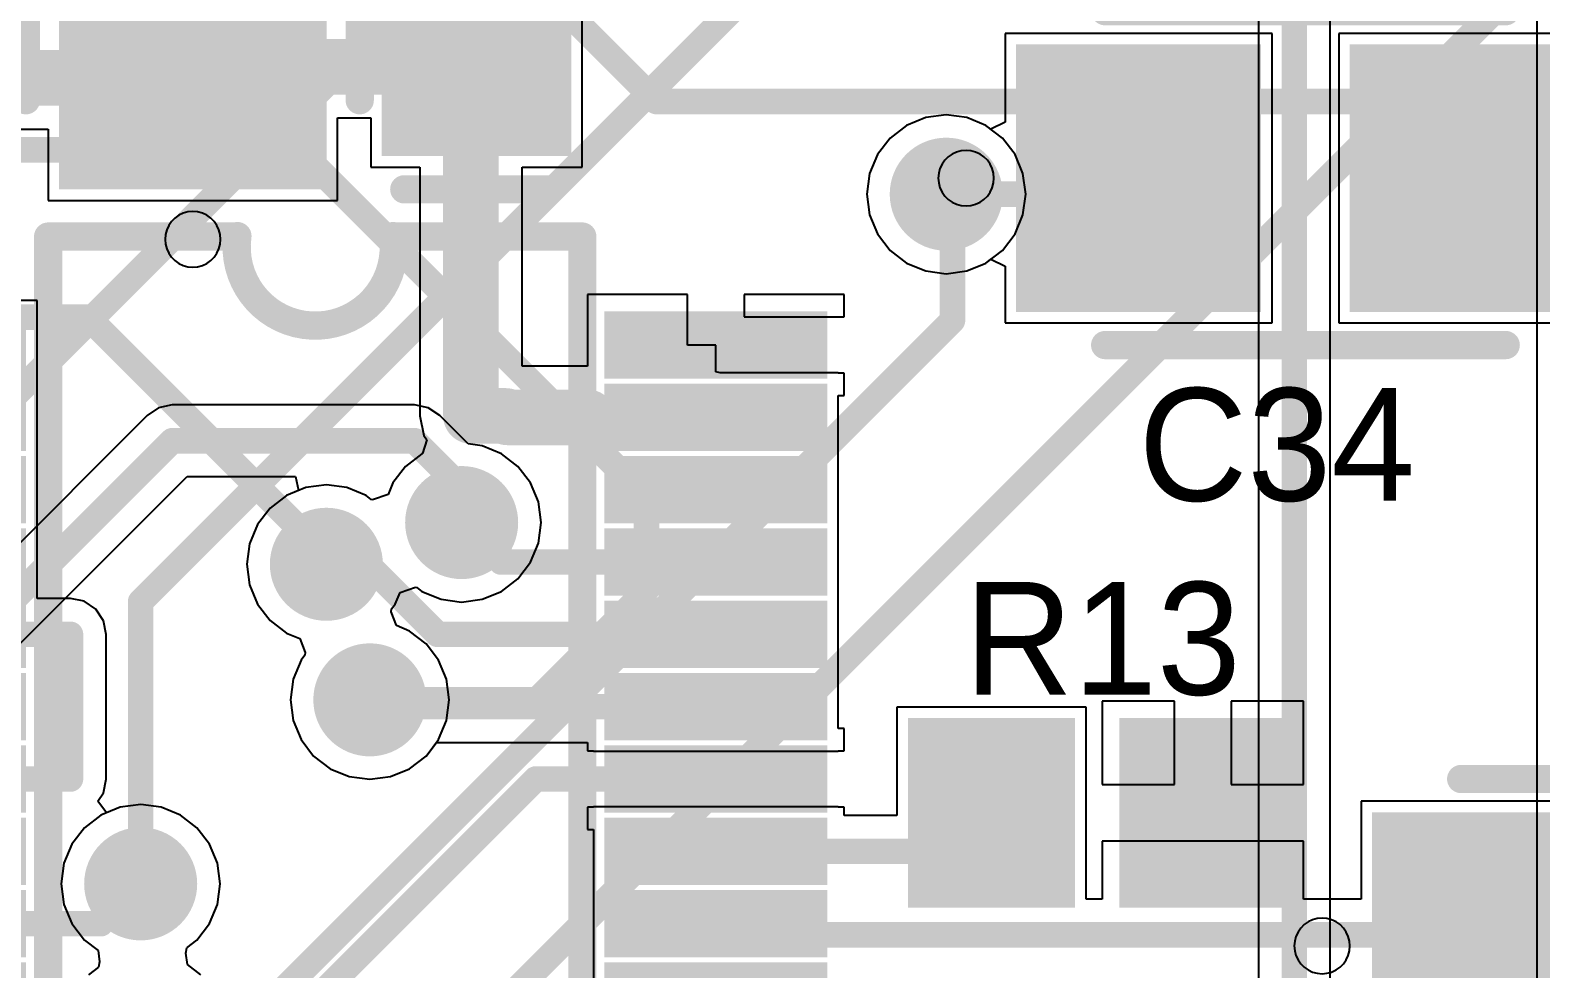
# Model space of a CAD drawing. Header units: millimetres. Extents: x 0 to 7.44, y -3.03 to 0.
# Drawn here: x 5.687 to 6.221, y -1.52 to -1.188 of the extents above; entities that cross this region are included whole.
import ezdxf

# ---------------------------------------------------------------- set-up
doc = ezdxf.new("R2010")
doc.units = ezdxf.units.MM
doc.header["$MEASUREMENT"] = 0
for name, color, linetype in [('BottomLayer', 5, 'Continuous'), ('MidLayer1', 16, 'Continuous'), ('MidLayer2', 76, 'Continuous'), ('MultiLayer', 9, 'Continuous'), ('TopLayer', 1, 'Continuous'), ('TopOverlay', 2, 'Continuous'), ('TopPaste', 8, 'Continuous'), ('TopSolder', 216, 'Continuous'), ('ViaHoleLayer', 16, 'Continuous')]:
    doc.layers.add(name, color=color, linetype=linetype)

# ---------------------------------------------------------------- blocks, each defined once
blk = doc.blocks.new('WM8731_81')
at = {"layer": 'TopLayer'}
for points in [[(-0.17717, 0.15846), (-0.1063, 0.15846), (-0.17717, 0.17421), (-0.1063, 0.17421)], [(0.1063, 0.15846), (0.17716, 0.15846), (0.1063, 0.17421), (0.17716, 0.17421)], [(-0.17717, 0.13287), (-0.1063, 0.13287), (-0.17717, 0.14862), (-0.1063, 0.14862)], [(0.1063, 0.13287), (0.17716, 0.13287), (0.1063, 0.14862), (0.17716, 0.14862)], [(-0.17717, 0.10728), (-0.1063, 0.10728), (-0.17717, 0.12303), (-0.1063, 0.12303)], [(0.1063, 0.10728), (0.17716, 0.10728), (0.1063, 0.12303), (0.17716, 0.12303)], [(-0.17717, 0.08169), (-0.1063, 0.08169), (-0.17717, 0.09744), (-0.1063, 0.09744)], [(0.1063, 0.08169), (0.17716, 0.08169), (0.1063, 0.09744), (0.17716, 0.09744)], [(-0.17717, 0.0561), (-0.1063, 0.0561), (-0.17717, 0.07185), (-0.1063, 0.07185)], [(0.1063, 0.0561), (0.17716, 0.0561), (0.1063, 0.07185), (0.17716, 0.07185)], [(-0.17717, 0.03051), (-0.1063, 0.03051), (-0.17717, 0.04626), (-0.1063, 0.04626)], [(0.1063, 0.03051), (0.17716, 0.03051), (0.1063, 0.04626), (0.17716, 0.04626)], [(-0.17717, 0.00492), (-0.1063, 0.00492), (-0.17717, 0.02067), (-0.1063, 0.02067)], [(0.1063, 0.00492), (0.17716, 0.00492), (0.1063, 0.02067), (0.17716, 0.02067)], [(-0.17717, -0.02067), (-0.1063, -0.02067), (-0.17717, -0.00492), (-0.1063, -0.00492)], [(0.1063, -0.02067), (0.17716, -0.02067), (0.1063, -0.00492), (0.17716, -0.00492)], [(-0.17717, -0.04626), (-0.1063, -0.04626), (-0.17717, -0.03051), (-0.1063, -0.03051)], [(0.1063, -0.04626), (0.17716, -0.04626), (0.1063, -0.03051), (0.17716, -0.03051)], [(-0.17717, -0.07185), (-0.1063, -0.07185), (-0.17717, -0.0561), (-0.1063, -0.0561)], [(0.1063, -0.07185), (0.17716, -0.07185), (0.1063, -0.0561), (0.17716, -0.0561)], [(-0.17717, -0.09744), (-0.1063, -0.09744), (-0.17717, -0.08169), (-0.1063, -0.08169)], [(0.1063, -0.09744), (0.17716, -0.09744), (0.1063, -0.08169), (0.17716, -0.08169)], [(-0.17717, -0.12303), (-0.1063, -0.12303), (-0.17717, -0.10728), (-0.1063, -0.10728)], [(0.1063, -0.12303), (0.17716, -0.12303), (0.1063, -0.10728), (0.17716, -0.10728)], [(-0.17717, -0.14862), (-0.1063, -0.14862), (-0.17717, -0.13287), (-0.1063, -0.13287)], [(0.1063, -0.14862), (0.17716, -0.14862), (0.1063, -0.13287), (0.17716, -0.13287)], [(-0.17717, -0.17421), (-0.1063, -0.17421), (-0.17717, -0.15846), (-0.1063, -0.15846)], [(0.1063, -0.17421), (0.17717, -0.17421), (0.1063, -0.15846), (0.17717, -0.15846)]]:
    blk.add_solid(points, dxfattribs=at)
at = {"layer": 'TopOverlay', "const_width": 0.01}
for points in [[(-0.0945, 0.20472), (-0.02757, 0.20472)], [(-0.0945, -0.20472), (-0.0945, 0.20472)], [(0.02757, 0.20472), (0.0945, 0.20472)], [(0.0945, -0.20472), (0.0945, 0.20472)], [(-0.0945, -0.20472), (0.0945, -0.20472)]]:
    blk.add_lwpolyline(points, dxfattribs=at)
at = {"layer": 'TopOverlay', "const_width": 0.005}
for points in [[(-0.097, 0.20472, 1), (-0.092, 0.20472, 1)], [(-0.097, 0.20472, 1), (-0.092, 0.20472, 1)], [(-0.03007, 0.20472, 1), (-0.02507, 0.20472, 1)], [(-0.03004, 0.20488, 1), (-0.02504, 0.20488, 1)], [(0.02504, 0.20488, 1), (0.03004, 0.20488, 1)], [(0.02507, 0.20472, 1), (0.03007, 0.20472, 1)], [(0.092, 0.20472, 1), (0.097, 0.20472, 1)], [(0.092, 0.20472, 1), (0.097, 0.20472, 1)], [(-0.097, -0.20472, 1), (-0.092, -0.20472, 1)], [(-0.097, -0.20472, 1), (-0.092, -0.20472, 1)], [(0.092, -0.20472, 1), (0.097, -0.20472, 1)], [(0.092, -0.20472, 1), (0.097, -0.20472, 1)]]:
    blk.add_lwpolyline(points, format="xyb", close=True, dxfattribs=at)
at = {"layer": 'TopOverlay', "const_width": 0.01}
blk.add_lwpolyline([(0.02754, 0.20488, -1.150378), (-0.02754, 0.20488)], format="xyb", dxfattribs=at)
at = {"layer": 'TopPaste'}
for points in [[(-0.17717, 0.15846), (-0.1063, 0.15846), (-0.17717, 0.17421), (-0.1063, 0.17421)], [(0.1063, 0.15846), (0.17716, 0.15846), (0.1063, 0.17421), (0.17716, 0.17421)], [(-0.17717, 0.13287), (-0.1063, 0.13287), (-0.17717, 0.14862), (-0.1063, 0.14862)], [(0.1063, 0.13287), (0.17716, 0.13287), (0.1063, 0.14862), (0.17716, 0.14862)], [(-0.17717, 0.10728), (-0.1063, 0.10728), (-0.17717, 0.12303), (-0.1063, 0.12303)], [(0.1063, 0.10728), (0.17716, 0.10728), (0.1063, 0.12303), (0.17716, 0.12303)], [(-0.17717, 0.08169), (-0.1063, 0.08169), (-0.17717, 0.09744), (-0.1063, 0.09744)], [(0.1063, 0.08169), (0.17716, 0.08169), (0.1063, 0.09744), (0.17716, 0.09744)], [(-0.17717, 0.0561), (-0.1063, 0.0561), (-0.17717, 0.07185), (-0.1063, 0.07185)], [(0.1063, 0.0561), (0.17716, 0.0561), (0.1063, 0.07185), (0.17716, 0.07185)], [(-0.17717, 0.03051), (-0.1063, 0.03051), (-0.17717, 0.04626), (-0.1063, 0.04626)], [(0.1063, 0.03051), (0.17716, 0.03051), (0.1063, 0.04626), (0.17716, 0.04626)], [(-0.17717, 0.00492), (-0.1063, 0.00492), (-0.17717, 0.02067), (-0.1063, 0.02067)], [(0.1063, 0.00492), (0.17716, 0.00492), (0.1063, 0.02067), (0.17716, 0.02067)], [(-0.17717, -0.02067), (-0.1063, -0.02067), (-0.17717, -0.00492), (-0.1063, -0.00492)], [(0.1063, -0.02067), (0.17716, -0.02067), (0.1063, -0.00492), (0.17716, -0.00492)], [(-0.17717, -0.04626), (-0.1063, -0.04626), (-0.17717, -0.03051), (-0.1063, -0.03051)], [(0.1063, -0.04626), (0.17716, -0.04626), (0.1063, -0.03051), (0.17716, -0.03051)], [(-0.17717, -0.07185), (-0.1063, -0.07185), (-0.17717, -0.0561), (-0.1063, -0.0561)], [(0.1063, -0.07185), (0.17716, -0.07185), (0.1063, -0.0561), (0.17716, -0.0561)], [(-0.17717, -0.09744), (-0.1063, -0.09744), (-0.17717, -0.08169), (-0.1063, -0.08169)], [(0.1063, -0.09744), (0.17716, -0.09744), (0.1063, -0.08169), (0.17716, -0.08169)], [(-0.17717, -0.12303), (-0.1063, -0.12303), (-0.17717, -0.10728), (-0.1063, -0.10728)], [(0.1063, -0.12303), (0.17716, -0.12303), (0.1063, -0.10728), (0.17716, -0.10728)], [(-0.17717, -0.14862), (-0.1063, -0.14862), (-0.17717, -0.13287), (-0.1063, -0.13287)], [(0.1063, -0.14862), (0.17716, -0.14862), (0.1063, -0.13287), (0.17716, -0.13287)], [(-0.17717, -0.17421), (-0.1063, -0.17421), (-0.17717, -0.15846), (-0.1063, -0.15846)], [(0.1063, -0.17421), (0.17717, -0.17421), (0.1063, -0.15846), (0.17717, -0.15846)]]:
    blk.add_solid(points, dxfattribs=at)
at = {"layer": 'TopSolder'}
for points in [[(-0.18117, 0.15446), (-0.1023, 0.15446), (-0.18117, 0.17821), (-0.1023, 0.17821)], [(0.1023, 0.15446), (0.18116, 0.15446), (0.1023, 0.17821), (0.18116, 0.17821)], [(-0.18117, 0.12887), (-0.1023, 0.12887), (-0.18117, 0.15262), (-0.1023, 0.15262)], [(0.1023, 0.12887), (0.18116, 0.12887), (0.1023, 0.15262), (0.18116, 0.15262)], [(-0.18117, 0.10328), (-0.1023, 0.10328), (-0.18117, 0.12703), (-0.1023, 0.12703)], [(0.1023, 0.10328), (0.18116, 0.10328), (0.1023, 0.12703), (0.18116, 0.12703)], [(-0.18117, 0.07769), (-0.1023, 0.07769), (-0.18117, 0.10144), (-0.1023, 0.10144)], [(0.1023, 0.07769), (0.18116, 0.07769), (0.1023, 0.10144), (0.18116, 0.10144)], [(-0.18117, 0.0521), (-0.1023, 0.0521), (-0.18117, 0.07585), (-0.1023, 0.07585)], [(0.1023, 0.0521), (0.18116, 0.0521), (0.1023, 0.07585), (0.18116, 0.07585)], [(-0.18117, 0.02651), (-0.1023, 0.02651), (-0.18117, 0.05026), (-0.1023, 0.05026)], [(0.1023, 0.02651), (0.18116, 0.02651), (0.1023, 0.05026), (0.18116, 0.05026)], [(-0.18117, 0.00092), (-0.1023, 0.00092), (-0.18117, 0.02467), (-0.1023, 0.02467)], [(0.1023, 0.00092), (0.18116, 0.00092), (0.1023, 0.02467), (0.18116, 0.02467)], [(-0.18117, -0.02467), (-0.1023, -0.02467), (-0.18117, -0.00092), (-0.1023, -0.00092)], [(0.1023, -0.02467), (0.18116, -0.02467), (0.1023, -0.00092), (0.18116, -0.00092)], [(-0.18117, -0.05026), (-0.1023, -0.05026), (-0.18117, -0.02651), (-0.1023, -0.02651)], [(0.1023, -0.05026), (0.18116, -0.05026), (0.1023, -0.02651), (0.18116, -0.02651)], [(-0.18117, -0.07585), (-0.1023, -0.07585), (-0.18117, -0.0521), (-0.1023, -0.0521)], [(0.1023, -0.07585), (0.18116, -0.07585), (0.1023, -0.0521), (0.18116, -0.0521)], [(-0.18117, -0.10144), (-0.1023, -0.10144), (-0.18117, -0.07769), (-0.1023, -0.07769)], [(0.1023, -0.10144), (0.18116, -0.10144), (0.1023, -0.07769), (0.18116, -0.07769)], [(-0.18117, -0.12703), (-0.1023, -0.12703), (-0.18117, -0.10328), (-0.1023, -0.10328)], [(0.1023, -0.12703), (0.18116, -0.12703), (0.1023, -0.10328), (0.18116, -0.10328)], [(-0.18117, -0.15262), (-0.1023, -0.15262), (-0.18117, -0.12887), (-0.1023, -0.12887)], [(0.1023, -0.15262), (0.18116, -0.15262), (0.1023, -0.12887), (0.18116, -0.12887)], [(-0.18117, -0.17821), (-0.1023, -0.17821), (-0.18117, -0.15446), (-0.1023, -0.15446)], [(0.1023, -0.17821), (0.18117, -0.17821), (0.1023, -0.15446), (0.18117, -0.15446)]]:
    blk.add_solid(points, dxfattribs=at)
blk = doc.blocks.new('CAPAE_4_3_4_3_5_4_146')
at = {"layer": 'TopLayer'}
for points in [[(-0.08268, -0.04331), (-0.00394, -0.04331), (-0.08268, 0.04331), (-0.00394, 0.04331)], [(0.03543, -0.04331), (0.11417, -0.04331), (0.03543, 0.04331), (0.11417, 0.04331)]]:
    blk.add_solid(points, dxfattribs=at)
at = {"layer": 'TopOverlay'}
for p, q in [((-0.11187, 0.00632), (-0.11285, 0.00492)), ((-0.11066, 0.00754), (-0.11187, 0.00632)), ((-0.10925, 0.00852), (-0.11066, 0.00754)), ((-0.1077, 0.00924), (-0.10925, 0.00852)), ((-0.10604, 0.00969), (-0.1077, 0.00924)), ((-0.10433, 0.00984), (-0.10604, 0.00969)), ((-0.10262, 0.00969), (-0.10433, 0.00984)), ((-0.10096, 0.00924), (-0.10262, 0.00969)), ((-0.09941, 0.00852), (-0.10096, 0.00924)), ((-0.098, 0.00754), (-0.09941, 0.00852)), ((-0.09679, 0.00632), (-0.098, 0.00754)), ((-0.09581, 0.00492), (-0.09679, 0.00632)), ((-0.11402, 0.00171), (-0.11417, 0)), ((-0.11417, 0), (-0.11402, -0.00171)), ((-0.11358, 0.00337), (-0.11402, 0.00171)), ((-0.11285, 0.00492), (-0.11358, 0.00337)), ((-0.09508, 0.00337), (-0.09581, 0.00492)), ((-0.09464, 0.00171), (-0.09508, 0.00337)), ((-0.09449, 0), (-0.09464, 0.00171)), ((-0.09464, -0.00171), (-0.09449, 0)), ((-0.09449, 0), (-0.09449, 0)), ((-0.11402, -0.00171), (-0.11358, -0.00337)), ((-0.11358, -0.00337), (-0.11285, -0.00492)), ((-0.11285, -0.00492), (-0.11187, -0.00632)), ((-0.09679, -0.00632), (-0.09581, -0.00492)), ((-0.09581, -0.00492), (-0.09508, -0.00337)), ((-0.09508, -0.00337), (-0.09464, -0.00171)), ((-0.11187, -0.00632), (-0.11066, -0.00754)), ((-0.11066, -0.00754), (-0.10925, -0.00852)), ((-0.10925, -0.00852), (-0.1077, -0.00924)), ((-0.1077, -0.00924), (-0.10604, -0.00969)), ((-0.10604, -0.00969), (-0.10433, -0.00984)), ((-0.10433, -0.00984), (-0.10262, -0.00969)), ((-0.10262, -0.00969), (-0.10096, -0.00924)), ((-0.10096, -0.00924), (-0.09941, -0.00852)), ((-0.09941, -0.00852), (-0.098, -0.00754)), ((-0.098, -0.00754), (-0.09679, -0.00632))]:
    blk.add_line(p, q, dxfattribs=at)
at = {"layer": 'TopOverlay', "const_width": 0.01}
for points in [[(-0.05512, 0.05906), (0.08661, 0.05906)], [(-0.05512, -0.05906), (0.08661, -0.05906)]]:
    blk.add_lwpolyline(points, dxfattribs=at)
at = {"layer": 'TopOverlay', "const_width": 0.005}
for points in [[(-0.05762, 0.05906, 1), (-0.05262, 0.05906, 1)], [(0.08411, 0.05906, 1), (0.08911, 0.05906, 1)], [(-0.05762, -0.05906, 1), (-0.05262, -0.05906, 1)], [(0.08411, -0.05906, 1), (0.08911, -0.05906, 1)]]:
    blk.add_lwpolyline(points, format="xyb", close=True, dxfattribs=at)
at = {"layer": 'TopPaste'}
for points in [[(-0.08268, -0.04331), (-0.00394, -0.04331), (-0.08268, 0.04331), (-0.00394, 0.04331)], [(0.03543, -0.04331), (0.11417, -0.04331), (0.03543, 0.04331), (0.11417, 0.04331)]]:
    blk.add_solid(points, dxfattribs=at)
at = {"layer": 'TopSolder'}
for points in [[(-0.08668, -0.04731), (0.00006, -0.04731), (-0.08668, 0.04731), (0.00006, 0.04731)], [(0.03143, -0.04731), (0.11817, -0.04731), (0.03143, 0.04731), (0.11817, 0.04731)]]:
    blk.add_solid(points, dxfattribs=at)
blk = doc.blocks.new('CAPAE_4_3_4_3_5_4_150')
at = {"layer": 'TopLayer'}
for points in [[(-0.08268, -0.04331), (-0.00394, -0.04331), (-0.08268, 0.04331), (-0.00394, 0.04331)], [(0.03543, -0.04331), (0.11417, -0.04331), (0.03543, 0.04331), (0.11417, 0.04331)]]:
    blk.add_solid(points, dxfattribs=at)
at = {"layer": 'TopOverlay'}
for p, q in [((-0.11187, 0.00632), (-0.11285, 0.00492)), ((-0.11066, 0.00754), (-0.11187, 0.00632)), ((-0.10925, 0.00852), (-0.11066, 0.00754)), ((-0.1077, 0.00924), (-0.10925, 0.00852)), ((-0.10604, 0.00969), (-0.1077, 0.00924)), ((-0.10433, 0.00984), (-0.10604, 0.00969)), ((-0.10262, 0.00969), (-0.10433, 0.00984)), ((-0.10096, 0.00924), (-0.10262, 0.00969)), ((-0.09941, 0.00852), (-0.10096, 0.00924)), ((-0.098, 0.00754), (-0.09941, 0.00852)), ((-0.09679, 0.00632), (-0.098, 0.00754)), ((-0.09581, 0.00492), (-0.09679, 0.00632)), ((-0.11402, 0.00171), (-0.11417, 0)), ((-0.11417, 0), (-0.11402, -0.00171)), ((-0.11358, 0.00337), (-0.11402, 0.00171)), ((-0.11285, 0.00492), (-0.11358, 0.00337)), ((-0.09508, 0.00337), (-0.09581, 0.00492)), ((-0.09464, 0.00171), (-0.09508, 0.00337)), ((-0.09449, 0), (-0.09464, 0.00171)), ((-0.09464, -0.00171), (-0.09449, 0)), ((-0.09449, 0), (-0.09449, 0)), ((-0.11402, -0.00171), (-0.11358, -0.00337)), ((-0.11358, -0.00337), (-0.11285, -0.00492)), ((-0.11285, -0.00492), (-0.11187, -0.00632)), ((-0.09679, -0.00632), (-0.09581, -0.00492)), ((-0.09581, -0.00492), (-0.09508, -0.00337)), ((-0.09508, -0.00337), (-0.09464, -0.00171)), ((-0.11187, -0.00632), (-0.11066, -0.00754)), ((-0.11066, -0.00754), (-0.10925, -0.00852)), ((-0.10925, -0.00852), (-0.1077, -0.00924)), ((-0.1077, -0.00924), (-0.10604, -0.00969)), ((-0.10604, -0.00969), (-0.10433, -0.00984)), ((-0.10433, -0.00984), (-0.10262, -0.00969)), ((-0.10262, -0.00969), (-0.10096, -0.00924)), ((-0.10096, -0.00924), (-0.09941, -0.00852)), ((-0.09941, -0.00852), (-0.098, -0.00754)), ((-0.098, -0.00754), (-0.09679, -0.00632))]:
    blk.add_line(p, q, dxfattribs=at)
at = {"layer": 'TopOverlay', "const_width": 0.01}
for points in [[(-0.05512, 0.05906), (0.08661, 0.05906)], [(-0.05512, -0.05906), (0.08661, -0.05906)]]:
    blk.add_lwpolyline(points, dxfattribs=at)
at = {"layer": 'TopOverlay', "const_width": 0.005}
for points in [[(-0.05762, 0.05906, 1), (-0.05262, 0.05906, 1)], [(0.08411, 0.05906, 1), (0.08911, 0.05906, 1)], [(-0.05762, -0.05906, 1), (-0.05262, -0.05906, 1)], [(0.08411, -0.05906, 1), (0.08911, -0.05906, 1)]]:
    blk.add_lwpolyline(points, format="xyb", close=True, dxfattribs=at)
at = {"layer": 'TopPaste'}
for points in [[(-0.08268, -0.04331), (-0.00394, -0.04331), (-0.08268, 0.04331), (-0.00394, 0.04331)], [(0.03543, -0.04331), (0.11417, -0.04331), (0.03543, 0.04331), (0.11417, 0.04331)]]:
    blk.add_solid(points, dxfattribs=at)
at = {"layer": 'TopSolder'}
for points in [[(-0.08668, -0.04731), (0.00006, -0.04731), (-0.08668, 0.04731), (0.00006, 0.04731)], [(0.03143, -0.04731), (0.11817, -0.04731), (0.03143, 0.04731), (0.11817, 0.04731)]]:
    blk.add_solid(points, dxfattribs=at)
blk = doc.blocks.new('CAPAE_4_3_4_3_5_4_176')
at = {"layer": 'TopLayer'}
for points in [[(-0.08268, -0.04331), (-0.00394, -0.04331), (-0.08268, 0.04331), (-0.00394, 0.04331)], [(0.03543, -0.04331), (0.11417, -0.04331), (0.03543, 0.04331), (0.11417, 0.04331)]]:
    blk.add_solid(points, dxfattribs=at)
at = {"layer": 'TopOverlay'}
for p, q in [((-0.11187, 0.00632), (-0.11285, 0.00492)), ((-0.11066, 0.00754), (-0.11187, 0.00632)), ((-0.10925, 0.00852), (-0.11066, 0.00754)), ((-0.1077, 0.00924), (-0.10925, 0.00852)), ((-0.10604, 0.00969), (-0.1077, 0.00924)), ((-0.10433, 0.00984), (-0.10604, 0.00969)), ((-0.10262, 0.00969), (-0.10433, 0.00984)), ((-0.10096, 0.00924), (-0.10262, 0.00969)), ((-0.09941, 0.00852), (-0.10096, 0.00924)), ((-0.098, 0.00754), (-0.09941, 0.00852)), ((-0.09679, 0.00632), (-0.098, 0.00754)), ((-0.09581, 0.00492), (-0.09679, 0.00632)), ((-0.11402, 0.00171), (-0.11417, 0)), ((-0.11417, 0), (-0.11402, -0.00171)), ((-0.11358, 0.00337), (-0.11402, 0.00171)), ((-0.11285, 0.00492), (-0.11358, 0.00337)), ((-0.09508, 0.00337), (-0.09581, 0.00492)), ((-0.09464, 0.00171), (-0.09508, 0.00337)), ((-0.09449, 0), (-0.09464, 0.00171)), ((-0.09464, -0.00171), (-0.09449, 0)), ((-0.09449, 0), (-0.09449, 0)), ((-0.11402, -0.00171), (-0.11358, -0.00337)), ((-0.11358, -0.00337), (-0.11285, -0.00492)), ((-0.11285, -0.00492), (-0.11187, -0.00632)), ((-0.09679, -0.00632), (-0.09581, -0.00492)), ((-0.09581, -0.00492), (-0.09508, -0.00337)), ((-0.09508, -0.00337), (-0.09464, -0.00171)), ((-0.11187, -0.00632), (-0.11066, -0.00754)), ((-0.11066, -0.00754), (-0.10925, -0.00852)), ((-0.10925, -0.00852), (-0.1077, -0.00924)), ((-0.1077, -0.00924), (-0.10604, -0.00969)), ((-0.10604, -0.00969), (-0.10433, -0.00984)), ((-0.10433, -0.00984), (-0.10262, -0.00969)), ((-0.10262, -0.00969), (-0.10096, -0.00924)), ((-0.10096, -0.00924), (-0.09941, -0.00852)), ((-0.09941, -0.00852), (-0.098, -0.00754)), ((-0.098, -0.00754), (-0.09679, -0.00632))]:
    blk.add_line(p, q, dxfattribs=at)
at = {"layer": 'TopOverlay', "const_width": 0.01}
for points in [[(-0.05512, 0.05906), (0.08661, 0.05906)], [(-0.05512, -0.05906), (0.08661, -0.05906)]]:
    blk.add_lwpolyline(points, dxfattribs=at)
at = {"layer": 'TopOverlay', "const_width": 0.005}
for points in [[(-0.05762, 0.05906, 1), (-0.05262, 0.05906, 1)], [(0.08411, 0.05906, 1), (0.08911, 0.05906, 1)], [(-0.05762, -0.05906, 1), (-0.05262, -0.05906, 1)], [(0.08411, -0.05906, 1), (0.08911, -0.05906, 1)]]:
    blk.add_lwpolyline(points, format="xyb", close=True, dxfattribs=at)
at = {"layer": 'TopPaste'}
for points in [[(-0.08268, -0.04331), (-0.00394, -0.04331), (-0.08268, 0.04331), (-0.00394, 0.04331)], [(0.03543, -0.04331), (0.11417, -0.04331), (0.03543, 0.04331), (0.11417, 0.04331)]]:
    blk.add_solid(points, dxfattribs=at)
at = {"layer": 'TopSolder'}
for points in [[(-0.08668, -0.04731), (0.00006, -0.04731), (-0.08668, 0.04731), (0.00006, 0.04731)], [(0.03143, -0.04731), (0.11817, -0.04731), (0.03143, 0.04731), (0.11817, 0.04731)]]:
    blk.add_solid(points, dxfattribs=at)
blk = doc.blocks.new('CAP_0805_177')
at = {"layer": 'TopLayer'}
for points in [[(-0.05511, -0.02953), (-0.00393, -0.02953), (-0.05511, 0.02953), (-0.00393, 0.02953)], [(0.0197, -0.02953), (0.07088, -0.02953), (0.0197, 0.02953), (0.07088, 0.02953)]]:
    blk.add_solid(points, dxfattribs=at)
at = {"layer": 'TopOverlay', "const_width": 0.01}
blk.add_lwpolyline([(-0.07088, 0.02557), (-0.07088, -0.02557)], dxfattribs=at)
at = {"layer": 'TopOverlay', "const_width": 0.005}
for points in [[(-0.07338, 0.02557, 1), (-0.06838, 0.02557, 1)], [(-0.07338, -0.02557, 1), (-0.06838, -0.02557, 1)]]:
    blk.add_lwpolyline(points, format="xyb", close=True, dxfattribs=at)
at = {"layer": 'TopPaste'}
for points in [[(-0.05511, -0.02953), (-0.00393, -0.02953), (-0.05511, 0.02953), (-0.00393, 0.02953)], [(0.0197, -0.02953), (0.07088, -0.02953), (0.0197, 0.02953), (0.07088, 0.02953)]]:
    blk.add_solid(points, dxfattribs=at)
at = {"layer": 'TopSolder'}
for points in [[(-0.05911, -0.03353), (0.00007, -0.03353), (-0.05911, 0.03353), (0.00007, 0.03353)], [(0.0157, -0.03353), (0.07488, -0.03353), (0.0157, 0.03353), (0.07488, 0.03353)]]:
    blk.add_solid(points, dxfattribs=at)
blk = doc.blocks.new('RES_0805_234')
at = {"layer": 'TopLayer'}
for points in [[(-0.06299, -0.02953), (-0.01181, -0.02953), (-0.06299, 0.02953), (-0.01181, 0.02953)], [(0.01181, -0.02953), (0.06299, -0.02953), (0.01181, 0.02953), (0.06299, 0.02953)]]:
    blk.add_solid(points, dxfattribs=at)
at = {"layer": 'TopPaste'}
for points in [[(-0.06299, -0.02953), (-0.01181, -0.02953), (-0.06299, 0.02953), (-0.01181, 0.02953)], [(0.01181, -0.02953), (0.06299, -0.02953), (0.01181, 0.02953), (0.06299, 0.02953)]]:
    blk.add_solid(points, dxfattribs=at)
at = {"layer": 'TopSolder'}
for points in [[(-0.06699, -0.03353), (-0.00781, -0.03353), (-0.06699, 0.03353), (-0.00781, 0.03353)], [(0.00781, -0.03353), (0.06699, -0.03353), (0.00781, 0.03353), (0.06699, 0.03353)]]:
    blk.add_solid(points, dxfattribs=at)

msp = doc.modelspace()

# ---------------------------------------------------------------- linework, layer by layer
at = {"layer": 'BottomLayer'}
for p, q in [((6.2197, -1.09862), (6.2197, -2.33235)), ((6.12121, -1.17913), (6.12121, -1.53413)), ((6.1465, -1.53937), (6.1465, -1.17913)), ((6.00342, -1.21869), (5.99664, -1.22149)), ((6.01069, -1.21773), (6.00342, -1.21869)), ((6.01797, -1.21869), (6.01069, -1.21773)), ((6.02475, -1.22149), (6.01797, -1.21869)), ((5.99664, -1.22149), (5.99081, -1.22596)), ((6.03057, -1.22596), (6.02475, -1.22149)), ((5.99081, -1.22596), (5.98635, -1.23179)), ((6.03504, -1.23179), (6.03057, -1.22596)), ((5.98635, -1.23179), (5.98354, -1.23857)), ((6.03785, -1.23857), (6.03504, -1.23179)), ((5.98354, -1.23857), (5.98258, -1.24584)), ((6.03881, -1.24584), (6.03785, -1.23857)), ((5.98258, -1.24584), (5.98354, -1.25312)), ((6.03785, -1.25312), (6.03881, -1.24584)), ((5.98354, -1.25312), (5.98635, -1.2599)), ((6.03504, -1.2599), (6.03785, -1.25312)), ((5.98635, -1.2599), (5.99081, -1.26572)), ((6.03057, -1.26572), (6.03504, -1.2599)), ((5.99081, -1.26572), (5.99664, -1.27019)), ((6.02475, -1.27019), (6.03057, -1.26572)), ((5.99664, -1.27019), (6.00342, -1.273)), ((6.01797, -1.273), (6.02475, -1.27019)), ((6.00342, -1.273), (6.01069, -1.27396)), ((6.01069, -1.27396), (6.01797, -1.273)), ((5.72789, -1.32412), (5.64202, -1.40999)), ((5.73199, -1.32138), (5.72789, -1.32412)), ((5.73683, -1.32041), (5.73199, -1.32138)), ((5.82251, -1.32041), (5.73683, -1.32041)), ((5.82735, -1.32138), (5.82251, -1.32041)), ((5.83145, -1.32412), (5.82735, -1.32138)), ((5.84154, -1.33421), (5.83145, -1.32412)), ((5.8465, -1.33486), (5.84154, -1.33421)), ((5.85328, -1.33767), (5.8465, -1.33486)), ((5.8591, -1.34214), (5.85328, -1.33767)), ((5.6562, -1.43157), (5.74207, -1.3457)), ((5.74207, -1.3457), (5.78047, -1.3457)), ((5.78047, -1.3457), (5.78147, -1.3507)), ((5.86357, -1.34796), (5.8591, -1.34214)), ((5.78147, -1.3507), (5.77729, -1.35243)), ((5.86638, -1.35474), (5.86357, -1.34796)), ((5.77147, -1.3569), (5.767, -1.36272)), ((5.77729, -1.35243), (5.77147, -1.3569)), ((5.86734, -1.36202), (5.86638, -1.35474)), ((5.767, -1.36272), (5.76419, -1.3695)), ((5.86638, -1.3693), (5.86734, -1.36202)), ((5.76419, -1.3695), (5.76324, -1.37678)), ((5.86357, -1.37608), (5.86638, -1.3693)), ((5.76324, -1.37678), (5.76419, -1.38406)), ((5.8591, -1.3819), (5.86357, -1.37608)), ((5.76419, -1.38406), (5.767, -1.39084)), ((5.85328, -1.38637), (5.8591, -1.3819)), ((5.8157, -1.39084), (5.81741, -1.38671)), ((5.81741, -1.38671), (5.82291, -1.38488)), ((5.82291, -1.38488), (5.82332, -1.38495)), ((5.82332, -1.38495), (5.82517, -1.38637)), ((5.82517, -1.38637), (5.83195, -1.38918)), ((5.83195, -1.38918), (5.83922, -1.39013)), ((5.83922, -1.39013), (5.8465, -1.38918)), ((5.8465, -1.38918), (5.85328, -1.38637)), ((5.767, -1.39084), (5.77147, -1.39666)), ((5.81428, -1.39357), (5.81435, -1.3926)), ((5.81614, -1.39848), (5.81428, -1.39357)), ((5.81435, -1.3926), (5.8157, -1.39084)), ((5.77147, -1.39666), (5.77729, -1.40113)), ((5.82079, -1.4004), (5.81614, -1.39848)), ((5.82661, -1.40487), (5.82079, -1.4004)), ((5.77729, -1.40113), (5.78194, -1.40305)), ((5.78194, -1.40305), (5.7838, -1.40796)), ((5.83108, -1.41069), (5.82661, -1.40487)), ((5.78238, -1.41069), (5.77958, -1.41748)), ((5.78373, -1.40893), (5.78238, -1.41069)), ((5.7838, -1.40796), (5.78373, -1.40893)), ((5.83389, -1.41748), (5.83108, -1.41069)), ((5.77958, -1.41748), (5.77862, -1.42475)), ((5.83485, -1.42475), (5.83389, -1.41748)), ((5.77862, -1.42475), (5.77958, -1.43203)), ((5.83389, -1.43203), (5.83485, -1.42475)), ((5.77958, -1.43203), (5.78238, -1.43881)), ((5.83108, -1.43881), (5.83389, -1.43203)), ((5.78238, -1.43881), (5.78685, -1.44463)), ((5.82661, -1.44463), (5.83108, -1.43881)), ((5.78685, -1.44463), (5.79268, -1.4491)), ((5.82079, -1.4491), (5.82661, -1.44463)), ((5.79268, -1.4491), (5.79946, -1.45191)), ((5.79946, -1.45191), (5.80673, -1.45287)), ((5.80673, -1.45287), (5.81401, -1.45191)), ((5.81401, -1.45191), (5.82079, -1.4491)), ((5.71836, -1.46271), (5.71158, -1.46551)), ((5.72564, -1.46175), (5.71836, -1.46271)), ((5.73291, -1.46271), (5.72564, -1.46175)), ((5.7397, -1.46551), (5.73291, -1.46271)), ((5.71158, -1.46551), (5.70576, -1.46998)), ((5.74552, -1.46998), (5.7397, -1.46551)), ((5.70576, -1.46998), (5.70129, -1.47581)), ((5.74999, -1.47581), (5.74552, -1.46998)), ((5.70129, -1.47581), (5.69848, -1.48259)), ((5.75279, -1.48259), (5.74999, -1.47581)), ((5.69848, -1.48259), (5.69752, -1.48986)), ((5.75375, -1.48986), (5.75279, -1.48259)), ((5.69752, -1.48986), (5.69848, -1.49714)), ((5.75279, -1.49714), (5.75375, -1.48986)), ((5.69848, -1.49714), (5.70129, -1.50392)), ((5.74999, -1.50392), (5.75279, -1.49714)), ((5.70129, -1.50392), (5.70576, -1.50974)), ((5.74552, -1.50974), (5.74999, -1.50392)), ((5.70576, -1.50974), (5.71056, -1.51343)), ((5.74167, -1.51435), (5.74197, -1.51247)), ((5.74197, -1.51247), (5.74552, -1.50974)), ((5.71056, -1.51343), (5.71107, -1.5174)), ((5.71107, -1.5174), (5.71077, -1.51929)), ((5.74218, -1.51833), (5.74167, -1.51435)), ((5.71077, -1.51929), (5.70722, -1.52201)), ((5.74698, -1.52201), (5.74218, -1.51833))]:
    msp.add_line(p, q, dxfattribs=at)
at = {"layer": 'BottomLayer', "const_width": 0.00906}
for points in [[(6.13386, -1.53937), (6.13386, -1.14567)], [(5.64726, -1.42263), (5.73683, -1.33306)], [(5.73683, -1.33306), (5.82251, -1.33306)], [(5.82251, -1.33306), (5.83809, -1.34864)], [(5.83809, -1.36316), (5.83809, -1.34864)], [(5.83809, -1.36316), (5.83922, -1.36202)]]:
    msp.add_lwpolyline(points, dxfattribs=at)
at = {"layer": 'BottomLayer'}
for points, const_width in [([(6.00069, -1.24584, 1), (6.02069, -1.24584, 1)], 0.02), ([(5.73457, -1.33306, 1), (5.73909, -1.33306, 1)], 0.00453), ([(5.73457, -1.33306, 1), (5.73909, -1.33306, 1)], 0.00453), ([(5.82024, -1.33306, 1), (5.82477, -1.33306, 1)], 0.00453), ([(5.82024, -1.33306, 1), (5.82477, -1.33306, 1)], 0.00453), ([(5.82922, -1.36202, 1), (5.84922, -1.36202, 1)], 0.02), ([(5.83582, -1.34864, 1), (5.84035, -1.34864, 1)], 0.00453), ([(5.83582, -1.34864, 1), (5.84035, -1.34864, 1)], 0.00453), ([(5.78135, -1.37678, 1), (5.80135, -1.37678, 1)], 0.02), ([(5.83696, -1.36202, 1), (5.84149, -1.36202, 1)], 0.00453), ([(5.83582, -1.36316, 1), (5.84035, -1.36316, 1)], 0.00453), ([(5.83582, -1.36316, 1), (5.84035, -1.36316, 1)], 0.00453), ([(5.79673, -1.42475, 1), (5.81673, -1.42475, 1)], 0.02), ([(5.71564, -1.48986, 1), (5.73564, -1.48986, 1)], 0.02)]:
    msp.add_lwpolyline(points, format="xyb", close=True, dxfattribs=dict(at, const_width=const_width))
at = {"layer": 'MidLayer1', "const_width": 0.00906}
for points in [[(5.08198, -1.91622), (6.52522, -0.47298)], [(5.42083, -1.96499), (6.43307, -0.95276)], [(5.72564, -1.39002), (6.01069, -1.10496)], [(6.01069, -1.24584), (6.01289, -1.24804)], [(6.01289, -1.29054), (6.01289, -1.24804)], [(5.76154, -1.54189), (6.01289, -1.29054)], [(5.72564, -1.48986), (5.72564, -1.39002)]]:
    msp.add_lwpolyline(points, dxfattribs=at)
at = {"layer": 'MidLayer1'}
for points, const_width in [([(6.00069, -1.24584, 1), (6.02069, -1.24584, 1)], 0.02), ([(6.00843, -1.24584, 1), (6.01296, -1.24584, 1)], 0.00453), ([(6.01063, -1.24804, 1), (6.01515, -1.24804, 1)], 0.00453), ([(6.01063, -1.24804, 1), (6.01515, -1.24804, 1)], 0.00453), ([(6.01063, -1.29054, 1), (6.01515, -1.29054, 1)], 0.00453), ([(6.01063, -1.29054, 1), (6.01515, -1.29054, 1)], 0.00453), ([(5.82922, -1.36202, 1), (5.84922, -1.36202, 1)], 0.02), ([(5.78135, -1.37678, 1), (5.80135, -1.37678, 1)], 0.02), ([(5.72337, -1.39002, 1), (5.7279, -1.39002, 1)], 0.00453), ([(5.72337, -1.39002, 1), (5.7279, -1.39002, 1)], 0.00453), ([(5.79673, -1.42475, 1), (5.81673, -1.42475, 1)], 0.02), ([(5.71564, -1.48986, 1), (5.73564, -1.48986, 1)], 0.02), ([(5.72337, -1.48986, 1), (5.7279, -1.48986, 1)], 0.00453)]:
    msp.add_lwpolyline(points, format="xyb", close=True, dxfattribs=dict(at, const_width=const_width))
at = {"layer": 'MidLayer2', "const_width": 0.00906}
for points in [[(5.45885, -0.76378), (5.90812, -1.21305)], [(5.90812, -1.21305), (6.97789, -1.21305)], [(5.26111, -1.23013), (5.78165, -1.23013)], [(5.78165, -1.23013), (5.90459, -1.35306)], [(5.33095, -1.2893), (5.7069, -1.2893)], [(5.7069, -1.2893), (5.79135, -1.37375)], [(5.90459, -1.38603), (5.90459, -1.35306)], [(5.79135, -1.37678), (5.79135, -1.37375)], [(5.86587, -1.42475), (5.90459, -1.38603)], [(5.80673, -1.42475), (5.86587, -1.42475)]]:
    msp.add_lwpolyline(points, dxfattribs=at)
at = {"layer": 'MidLayer2'}
for points, const_width in [([(5.90586, -1.21305, 1), (5.91039, -1.21305, 1)], 0.00453), ([(5.90586, -1.21305, 1), (5.91039, -1.21305, 1)], 0.00453), ([(5.77939, -1.23013, 1), (5.78392, -1.23013, 1)], 0.00453), ([(5.77939, -1.23013, 1), (5.78392, -1.23013, 1)], 0.00453), ([(6.00069, -1.24584, 1), (6.02069, -1.24584, 1)], 0.02), ([(5.70464, -1.2893, 1), (5.70917, -1.2893, 1)], 0.00453), ([(5.70464, -1.2893, 1), (5.70917, -1.2893, 1)], 0.00453), ([(5.82922, -1.36202, 1), (5.84922, -1.36202, 1)], 0.02), ([(5.90232, -1.35306, 1), (5.90685, -1.35306, 1)], 0.00453), ([(5.90232, -1.35306, 1), (5.90685, -1.35306, 1)], 0.00453), ([(5.78135, -1.37678, 1), (5.80135, -1.37678, 1)], 0.02), ([(5.78909, -1.37375, 1), (5.79361, -1.37375, 1)], 0.00453), ([(5.78909, -1.37375, 1), (5.79361, -1.37375, 1)], 0.00453), ([(5.78909, -1.37678, 1), (5.79361, -1.37678, 1)], 0.00453), ([(5.90232, -1.38603, 1), (5.90685, -1.38603, 1)], 0.00453), ([(5.90232, -1.38603, 1), (5.90685, -1.38603, 1)], 0.00453), ([(5.79673, -1.42475, 1), (5.81673, -1.42475, 1)], 0.02), ([(5.80447, -1.42475, 1), (5.809, -1.42475, 1)], 0.00453), ([(5.8636, -1.42475, 1), (5.86813, -1.42475, 1)], 0.00453), ([(5.8636, -1.42475, 1), (5.86813, -1.42475, 1)], 0.00453), ([(5.71564, -1.48986, 1), (5.73564, -1.48986, 1)], 0.02)]:
    msp.add_lwpolyline(points, format="xyb", close=True, dxfattribs=dict(at, const_width=const_width))
at = {"layer": 'MultiLayer', "const_width": 0.02}
for points in [[(6.00069, -1.24584, 1), (6.02069, -1.24584, 1)], [(5.82922, -1.36202, 1), (5.84922, -1.36202, 1)], [(5.78135, -1.37678, 1), (5.80135, -1.37678, 1)], [(5.79673, -1.42475, 1), (5.81673, -1.42475, 1)], [(5.71564, -1.48986, 1), (5.73564, -1.48986, 1)]]:
    msp.add_lwpolyline(points, format="xyb", close=True, dxfattribs=at)
at = {"layer": 'TopLayer'}
for p, q in [((5.88189, -1.23622), (5.88189, -1.16929)), ((6.12598, -1.18898), (6.0315, -1.18898)), ((6.0315, -1.18898), (6.0315, -1.22037)), ((6.12598, -1.29134), (6.12598, -1.18898)), ((6.24409, -1.18898), (6.14961, -1.18898)), ((6.14961, -1.18898), (6.14961, -1.29134)), ((6.00342, -1.21869), (5.99664, -1.22149)), ((6.01069, -1.21773), (6.00342, -1.21869)), ((6.01797, -1.21869), (6.01069, -1.21773)), ((6.02475, -1.22149), (6.01797, -1.21869)), ((5.68307, -1.22279), (5.69291, -1.22279)), ((5.69291, -1.22279), (5.69291, -1.24803)), ((5.79528, -1.24803), (5.79528, -1.21885)), ((5.79528, -1.21885), (5.80709, -1.21885)), ((5.80709, -1.21885), (5.80709, -1.23622)), ((5.99664, -1.22149), (5.99081, -1.22596)), ((6.0265, -1.22283), (6.02475, -1.22149)), ((6.0315, -1.22037), (6.0265, -1.22283)), ((5.99081, -1.22596), (5.98635, -1.23179)), ((5.98635, -1.23179), (5.98354, -1.23857)), ((5.80709, -1.23622), (5.82446, -1.23622)), ((5.82446, -1.23622), (5.82446, -1.3243)), ((5.86058, -1.30674), (5.86058, -1.23622)), ((5.86058, -1.23622), (5.88189, -1.23622)), ((5.98354, -1.23857), (5.98258, -1.24584)), ((5.69291, -1.24803), (5.79528, -1.24803)), ((5.98258, -1.24584), (5.98354, -1.25312)), ((5.98354, -1.25312), (5.98635, -1.2599)), ((5.98635, -1.2599), (5.99081, -1.26572)), ((5.99081, -1.26572), (5.99664, -1.27019)), ((5.99664, -1.27019), (6.00342, -1.273)), ((6.01797, -1.273), (6.02475, -1.27019)), ((6.02475, -1.27019), (6.0265, -1.26885)), ((6.0265, -1.26885), (6.0315, -1.27132)), ((6.0315, -1.27132), (6.0315, -1.29134)), ((6.00342, -1.273), (6.01069, -1.27396)), ((6.01069, -1.27396), (6.01797, -1.273)), ((5.91913, -1.28134), (5.8837, -1.28134)), ((5.8837, -1.28134), (5.8837, -1.30674)), ((5.91913, -1.29921), (5.91913, -1.28134)), ((5.97457, -1.28134), (5.93913, -1.28134)), ((5.93913, -1.28134), (5.93913, -1.28921)), ((5.97457, -1.28921), (5.97457, -1.28134)), ((5.68898, -1.28346), (5.66535, -1.28346)), ((5.68898, -1.31496), (5.68898, -1.28346)), ((5.93913, -1.28921), (5.97457, -1.28921)), ((6.0315, -1.29134), (6.12598, -1.29134)), ((6.14961, -1.29134), (6.24287, -1.29134)), ((5.92913, -1.29921), (5.91913, -1.29921)), ((5.92913, -1.30874), (5.92913, -1.29921)), ((5.8837, -1.30674), (5.86058, -1.30674)), ((5.93069, -1.30905), (5.92913, -1.30874)), ((5.92913, -1.30874), (5.92913, -1.30874)), ((5.97244, -1.30905), (5.93069, -1.30905)), ((5.97244, -1.30921), (5.97244, -1.30905)), ((5.97457, -1.30921), (5.97244, -1.30921)), ((5.97457, -1.31709), (5.97457, -1.30921)), ((5.68898, -1.34055), (5.68898, -1.31496)), ((5.97244, -1.36614), (5.97244, -1.31709)), ((5.97244, -1.31709), (5.97457, -1.31709)), ((5.82446, -1.3243), (5.82583, -1.33122)), ((5.82688, -1.33278), (5.82542, -1.33756)), ((5.82583, -1.33122), (5.82688, -1.33278)), ((5.68898, -1.38893), (5.68898, -1.34055)), ((5.82517, -1.33767), (5.81934, -1.34214)), ((5.82542, -1.33756), (5.82517, -1.33767)), ((5.81934, -1.34214), (5.81488, -1.34796)), ((5.78407, -1.34962), (5.77729, -1.35243)), ((5.79135, -1.34867), (5.78407, -1.34962)), ((5.79863, -1.34962), (5.79135, -1.34867)), ((5.80541, -1.35243), (5.79863, -1.34962)), ((5.81317, -1.35208), (5.80767, -1.35392)), ((5.81488, -1.34796), (5.81317, -1.35208)), ((5.77147, -1.3569), (5.767, -1.36272)), ((5.77729, -1.35243), (5.77147, -1.3569)), ((5.80725, -1.35385), (5.80541, -1.35243)), ((5.80767, -1.35392), (5.80725, -1.35385)), ((5.767, -1.36272), (5.76419, -1.3695)), ((5.97244, -1.39173), (5.97244, -1.36614)), ((5.76419, -1.3695), (5.76324, -1.37678)), ((5.76324, -1.37678), (5.76419, -1.38406)), ((5.76419, -1.38406), (5.767, -1.39084)), ((5.70079, -1.38893), (5.68898, -1.38893)), ((5.70563, -1.38989), (5.70079, -1.38893)), ((5.70973, -1.39263), (5.70563, -1.38989)), ((5.71247, -1.39674), (5.70973, -1.39263)), ((5.767, -1.39084), (5.77147, -1.39666)), ((5.97244, -1.43488), (5.97244, -1.39173)), ((5.71343, -1.40157), (5.71247, -1.39674)), ((5.77147, -1.39666), (5.77729, -1.40113)), ((5.71343, -1.45276), (5.71343, -1.40157)), ((5.77729, -1.40113), (5.78194, -1.40305)), ((5.78194, -1.40305), (5.7838, -1.40796)), ((5.78238, -1.41069), (5.77958, -1.41748)), ((5.78373, -1.40893), (5.78238, -1.41069)), ((5.7838, -1.40796), (5.78373, -1.40893)), ((5.77958, -1.41748), (5.77862, -1.42475)), ((5.77862, -1.42475), (5.77958, -1.43203)), ((6.0915, -1.4252), (6.06591, -1.4252)), ((6.06591, -1.4252), (6.06591, -1.45473)), ((6.0915, -1.45473), (6.0915, -1.4252)), ((6.13709, -1.4252), (6.1115, -1.4252)), ((6.1115, -1.4252), (6.1115, -1.45473)), ((6.13709, -1.45473), (6.13709, -1.4252)), ((5.77958, -1.43203), (5.78238, -1.43881)), ((6.06016, -1.42733), (5.99323, -1.42733)), ((5.99323, -1.42733), (5.99323, -1.4657)), ((6.06016, -1.49523), (6.06016, -1.42733)), ((5.97457, -1.43488), (5.97244, -1.43488)), ((5.97457, -1.44276), (5.97457, -1.43488)), ((5.78238, -1.43881), (5.78685, -1.44463)), ((5.82661, -1.44463), (5.83031, -1.43981)), ((5.83031, -1.43981), (5.8837, -1.43981)), ((5.8837, -1.43981), (5.8837, -1.44276)), ((5.8837, -1.44276), (5.88582, -1.44276)), ((5.88582, -1.44276), (5.88582, -1.44292)), ((5.88582, -1.44292), (5.97244, -1.44292)), ((5.97244, -1.44292), (5.97244, -1.44276)), ((5.97244, -1.44276), (5.97457, -1.44276)), ((5.78685, -1.44463), (5.79268, -1.4491)), ((5.82079, -1.4491), (5.82661, -1.44463)), ((5.71247, -1.45759), (5.71343, -1.45276)), ((5.79268, -1.4491), (5.79946, -1.45191)), ((5.79946, -1.45191), (5.80673, -1.45287)), ((5.80673, -1.45287), (5.81401, -1.45191)), ((5.81401, -1.45191), (5.82079, -1.4491)), ((5.71049, -1.46055), (5.71247, -1.45759)), ((6.06591, -1.45473), (6.0915, -1.45473)), ((6.1115, -1.45473), (6.13709, -1.45473)), ((5.71355, -1.4647), (5.71049, -1.46055)), ((5.71836, -1.46271), (5.71355, -1.4647)), ((5.72564, -1.46175), (5.71836, -1.46271)), ((5.73291, -1.46271), (5.72564, -1.46175)), ((5.7397, -1.46551), (5.73291, -1.46271)), ((5.88582, -1.46276), (5.8837, -1.46276)), ((5.8837, -1.46276), (5.8837, -1.47063)), ((5.97244, -1.4626), (5.88582, -1.4626)), ((5.88582, -1.4626), (5.88582, -1.46276)), ((5.97244, -1.46276), (5.97244, -1.4626)), ((5.97457, -1.46276), (5.97244, -1.46276)), ((5.97457, -1.4657), (5.97457, -1.46276)), ((6.25197, -1.46063), (6.15748, -1.46063)), ((6.15748, -1.46063), (6.15748, -1.49523)), ((5.74552, -1.46998), (5.7397, -1.46551)), ((5.99323, -1.4657), (5.97457, -1.4657)), ((5.74999, -1.47581), (5.74552, -1.46998)), ((5.8837, -1.47063), (5.88583, -1.47063)), ((5.88583, -1.47063), (5.88583, -1.49409)), ((6.1015, -1.47473), (6.06591, -1.47473)), ((6.06591, -1.47473), (6.06591, -1.49523)), ((6.13709, -1.47473), (6.1015, -1.47473)), ((6.13709, -1.49523), (6.13709, -1.47473)), ((5.75279, -1.48259), (5.74999, -1.47581)), ((5.75375, -1.48986), (5.75279, -1.48259)), ((5.75279, -1.49714), (5.75375, -1.48986)), ((5.88583, -1.49409), (5.88583, -1.53724)), ((6.06591, -1.49523), (6.06016, -1.49523)), ((6.15748, -1.49523), (6.13709, -1.49523)), ((5.74999, -1.50392), (5.75279, -1.49714)), ((5.74552, -1.50974), (5.74999, -1.50392)), ((5.74167, -1.51435), (5.74197, -1.51247)), ((5.74197, -1.51247), (5.74552, -1.50974)), ((5.74218, -1.51833), (5.74167, -1.51435)), ((5.74698, -1.52201), (5.74218, -1.51833))]:
    msp.add_line(p, q, dxfattribs=at)
for points, const_width in [([(5.74016, -1.20472), (5.74409, -1.20079)], 0.01969), ([(5.74409, -1.20079), (5.84252, -1.20079)], 0.01969), ([(5.84252, -1.20079), (5.84449, -1.20276)], 0.01969), ([(5.64567, -1.20472), (5.74016, -1.20472)], 0.01969), ([(5.84252, -1.20472), (5.84449, -1.20276)], 0.01969), ([(5.84252, -1.3243), (5.84252, -1.20472)], 0.01969), ([(6.07306, -1.24584), (6.07874, -1.24016)], 0.00906), ([(6.19685, -1.24016), (6.20079, -1.24409)], 0.00906), ([(6.20079, -1.24409), (6.2874, -1.24409)], 0.00906), ([(6.01069, -1.24584), (6.07306, -1.24584)], 0.00906), ([(5.84252, -1.3243), (5.85485, -1.3243)], 0.01969), ([(5.85485, -1.3243), (5.85535, -1.3248)], 0.01969), ([(5.85535, -1.3248), (5.88386, -1.3248)], 0.01969), ([(5.88386, -1.3248), (5.92913, -1.3248)], 0.01575), ([(5.83922, -1.36202), (5.85319, -1.37598)], 0.00906), ([(5.79135, -1.37678), (5.80593, -1.37678)], 0.00906), ([(5.80593, -1.37678), (5.83073, -1.40157)], 0.00906), ([(5.85319, -1.37598), (5.92913, -1.37598)], 0.00906), ([(5.64567, -1.40157), (5.70079, -1.40157)], 0.00906), ([(5.70079, -1.45276), (5.70079, -1.40157)], 0.00906), ([(5.83073, -1.40157), (5.92913, -1.40157)], 0.00906), ([(5.80673, -1.42475), (5.80915, -1.42717)], 0.00906), ([(5.80915, -1.42717), (5.92913, -1.42717)], 0.00906), ([(5.16374, -1.45276), (5.70079, -1.45276)], 0.00906), ([(5.78524, -1.53296), (5.86544, -1.45276)], 0.00906), ([(5.86544, -1.45276), (5.92913, -1.45276)], 0.00906), ([(6.01308, -1.47835), (6.02669, -1.46473)], 0.00906), ([(5.92913, -1.47835), (6.01308, -1.47835)], 0.00906), ([(5.71156, -1.50394), (5.72564, -1.48986)], 0.00906), ([(5.64567, -1.50394), (5.71156, -1.50394)], 0.00906), ([(5.92913, -1.50787), (5.92913, -1.50394)], 0.00906), ([(5.92913, -1.50787), (6.20079, -1.50787)], 0.00906), ([(6.20079, -1.50787), (6.20472, -1.51181)], 0.00906)]:
    msp.add_lwpolyline(points, dxfattribs=dict(at, const_width=const_width))
for points, const_width in [([(5.73917, -1.20079, 1), (5.74902, -1.20079, 1)], 0.00984), ([(5.73917, -1.20079, 1), (5.74902, -1.20079, 1)], 0.00984), ([(5.8376, -1.20079, 1), (5.84744, -1.20079, 1)], 0.00984), ([(5.8376, -1.20079, 1), (5.84744, -1.20079, 1)], 0.00984), ([(5.73524, -1.20472, 1), (5.74508, -1.20472, 1)], 0.00984), ([(5.73524, -1.20472, 1), (5.74508, -1.20472, 1)], 0.00984), ([(5.8376, -1.20472, 1), (5.84744, -1.20472, 1)], 0.00984), ([(5.8376, -1.20472, 1), (5.84744, -1.20472, 1)], 0.00984), ([(5.83957, -1.20276, 1), (5.84941, -1.20276, 1)], 0.00984), ([(5.83957, -1.20276, 1), (5.84941, -1.20276, 1)], 0.00984), ([(6.00069, -1.24584, 1), (6.02069, -1.24584, 1)], 0.02), ([(6.07648, -1.24016, 1), (6.081, -1.24016, 1)], 0.00453), ([(6.19459, -1.24016, 1), (6.19911, -1.24016, 1)], 0.00453), ([(6.19852, -1.24409, 1), (6.20305, -1.24409, 1)], 0.00453), ([(6.19852, -1.24409, 1), (6.20305, -1.24409, 1)], 0.00453), ([(6.00843, -1.24584, 1), (6.01296, -1.24584, 1)], 0.00453), ([(6.07079, -1.24584, 1), (6.07532, -1.24584, 1)], 0.00453), ([(6.07079, -1.24584, 1), (6.07532, -1.24584, 1)], 0.00453), ([(5.8376, -1.3243, 1), (5.84744, -1.3243, 1)], 0.00984), ([(5.8376, -1.3243, 1), (5.84744, -1.3243, 1)], 0.00984), ([(5.84993, -1.3243, 1), (5.85977, -1.3243, 1)], 0.00984), ([(5.84993, -1.3243, 1), (5.85977, -1.3243, 1)], 0.00984), ([(5.85043, -1.3248, 1), (5.86027, -1.3248, 1)], 0.00984), ([(5.85043, -1.3248, 1), (5.86027, -1.3248, 1)], 0.00984), ([(5.87894, -1.3248, 1), (5.88878, -1.3248, 1)], 0.00984), ([(5.87992, -1.3248, 1), (5.8878, -1.3248, 1)], 0.00787), ([(5.9252, -1.3248, 1), (5.93307, -1.3248, 1)], 0.00787), ([(5.82922, -1.36202, 1), (5.84922, -1.36202, 1)], 0.02), ([(5.78135, -1.37678, 1), (5.80135, -1.37678, 1)], 0.02), ([(5.83696, -1.36202, 1), (5.84149, -1.36202, 1)], 0.00453), ([(5.78909, -1.37678, 1), (5.79361, -1.37678, 1)], 0.00453), ([(5.80367, -1.37678, 1), (5.8082, -1.37678, 1)], 0.00453), ([(5.80367, -1.37678, 1), (5.8082, -1.37678, 1)], 0.00453), ([(5.85092, -1.37598, 1), (5.85545, -1.37598, 1)], 0.00453), ([(5.85092, -1.37598, 1), (5.85545, -1.37598, 1)], 0.00453), ([(5.92687, -1.37598, 1), (5.9314, -1.37598, 1)], 0.00453), ([(5.69852, -1.40157, 1), (5.70305, -1.40157, 1)], 0.00453), ([(5.69852, -1.40157, 1), (5.70305, -1.40157, 1)], 0.00453), ([(5.82846, -1.40157, 1), (5.83299, -1.40157, 1)], 0.00453), ([(5.82846, -1.40157, 1), (5.83299, -1.40157, 1)], 0.00453), ([(5.92687, -1.40157, 1), (5.9314, -1.40157, 1)], 0.00453), ([(5.79673, -1.42475, 1), (5.81673, -1.42475, 1)], 0.02), ([(5.80447, -1.42475, 1), (5.809, -1.42475, 1)], 0.00453), ([(5.80688, -1.42717, 1), (5.81141, -1.42717, 1)], 0.00453), ([(5.80688, -1.42717, 1), (5.81141, -1.42717, 1)], 0.00453), ([(5.92687, -1.42717, 1), (5.9314, -1.42717, 1)], 0.00453), ([(5.69852, -1.45276, 1), (5.70305, -1.45276, 1)], 0.00453), ([(5.69852, -1.45276, 1), (5.70305, -1.45276, 1)], 0.00453), ([(5.86318, -1.45276, 1), (5.86771, -1.45276, 1)], 0.00453), ([(5.86318, -1.45276, 1), (5.86771, -1.45276, 1)], 0.00453), ([(5.92687, -1.45276, 1), (5.9314, -1.45276, 1)], 0.00453), ([(6.02443, -1.46473, 1), (6.02896, -1.46473, 1)], 0.00453), ([(5.71564, -1.48986, 1), (5.73564, -1.48986, 1)], 0.02), ([(5.92687, -1.47835, 1), (5.9314, -1.47835, 1)], 0.00453), ([(6.01082, -1.47835, 1), (6.01534, -1.47835, 1)], 0.00453), ([(6.01082, -1.47835, 1), (6.01534, -1.47835, 1)], 0.00453), ([(5.72337, -1.48986, 1), (5.7279, -1.48986, 1)], 0.00453), ([(5.7093, -1.50394, 1), (5.71383, -1.50394, 1)], 0.00453), ([(5.7093, -1.50394, 1), (5.71383, -1.50394, 1)], 0.00453), ([(5.92687, -1.50394, 1), (5.9314, -1.50394, 1)], 0.00453), ([(5.92687, -1.50787, 1), (5.9314, -1.50787, 1)], 0.00453), ([(5.92687, -1.50787, 1), (5.9314, -1.50787, 1)], 0.00453), ([(6.19852, -1.50787, 1), (6.20305, -1.50787, 1)], 0.00453), ([(6.19852, -1.50787, 1), (6.20305, -1.50787, 1)], 0.00453), ([(6.20246, -1.51181, 1), (6.20699, -1.51181, 1)], 0.00453)]:
    msp.add_lwpolyline(points, format="xyb", close=True, dxfattribs=dict(at, const_width=const_width))
at = {"layer": 'ViaHoleLayer', "const_width": 0.00956}
for points in [[(6.00591, -1.24584, 1), (6.01547, -1.24584, 1)], [(5.83444, -1.36202, 1), (5.844, -1.36202, 1)], [(5.78657, -1.37678, 1), (5.79613, -1.37678, 1)], [(5.80195, -1.42475, 1), (5.81151, -1.42475, 1)], [(5.72086, -1.48986, 1), (5.73042, -1.48986, 1)]]:
    msp.add_lwpolyline(points, format="xyb", close=True, dxfattribs=at)

# ---------------------------------------------------------------- block references
for name, p, rotation in [('CAPAE_4_3_4_3_5_4_176', (5.74409, -1.15748), 90), ('CAP_0805_177', (5.84449, -1.17324), 90), ('RES_0805_234', (6.06409, -1.46473), 180)]:
    msp.add_blockref(name, p, dxfattribs=dict(rotation=rotation))
for name, p in [('CAPAE_4_3_4_3_5_4_146', (6.12205, -1.24016)), ('WM8731_81', (5.78741, -1.46555)), ('CAPAE_4_3_4_3_5_4_150', (6.24803, -1.51181))]:
    msp.add_blockref(name, p)

# ---------------------------------------------------------------- texts
at = {"layer": 'TopOverlay'}
for s, p in [('C34', (6.07874, -1.35433)), ('R13', (6.01706, -1.42294))]:
    msp.add_text(s, height=0.039894, dxfattribs=at).set_placement(p)

doc.saveas('drawing.dxf')
